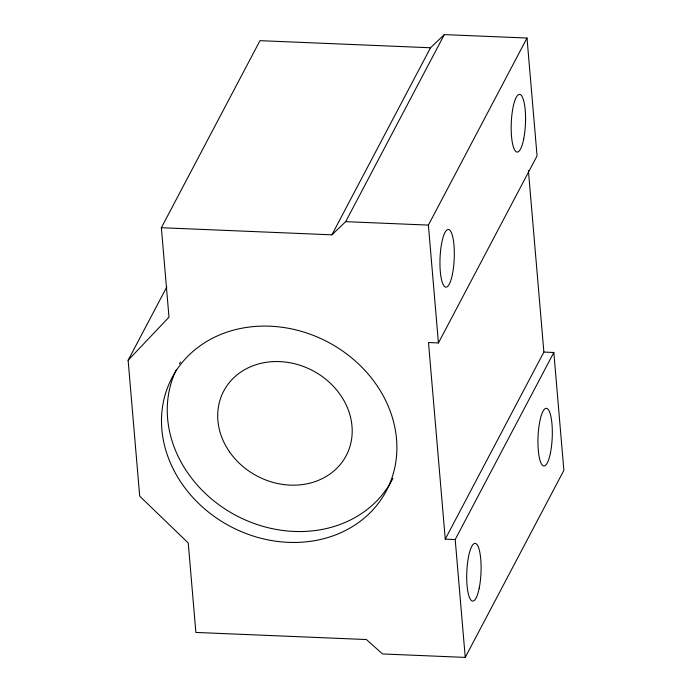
<?xml version="1.0" encoding="UTF-8"?>
<svg xmlns="http://www.w3.org/2000/svg" width="692" height="692" viewBox="0 0 692 692"><rect width="100%" height="100%" fill="white"/><g stroke="black" fill="none" stroke-linecap="round" stroke-linejoin="round"><path stroke-width="1.04" d="M553.825 352.488L563.876 470.344L465.249 657.4L382.555 653.957L366.405 639.538L195.871 632.436L188.25 542.995L139.706 496.155L128.124 360.29L168.986 317.17L161.366 227.72L259.984 40.664L430.519 47.765L444.316 34.6L527.01 38.043L537.061 155.899L438.434 342.955L428.495 342.54L445.259 539.137L455.198 539.544L553.825 352.488L543.877 352.072L445.259 539.137M128.124 360.29L166.867 286.799M161.366 227.72L331.892 234.83L430.519 47.765M331.892 234.83L345.697 221.656L444.316 34.6M438.434 342.955L428.391 225.099L527.01 38.043M345.697 221.656L428.391 225.099M528.403 170.526L543.877 352.072M455.198 539.544L465.249 657.4M392.952 478.267A121.161 104.293 27.8 0 1 242.537 518.706A121.161 104.293 27.8 0 1 173.536 376.111M173.926 375.142A121.161 104.293 27.8 0 1 176.477 369.398M179.444 363.81A121.161 104.293 27.8 0 1 180.525 361.994M173.571 469.678A121.161 104.293 27.8 0 0 376.984 505.099A121.161 104.293 27.8 0 0 287.033 328.034A121.161 104.293 27.8 0 0 173.571 469.678M523.688 138.997A28.848 7.093 -87.6 0 0 519.882 94.432A28.848 7.093 -87.6 0 0 511.509 136.194A28.848 7.093 -87.6 0 0 523.688 138.997M550.451 452.931A28.848 7.093 -87.6 0 0 546.654 408.358A28.848 7.093 -87.6 0 0 538.281 450.129A28.848 7.093 -87.6 0 0 550.451 452.931M479.184 588.226A28.848 7.093 -87.6 0 0 475.482 543.471A28.848 7.093 -87.6 0 0 467.031 585.017A28.848 7.093 -87.6 0 0 479.184 588.226M229.51 451.815A69.235 59.599 27.8 0 0 345.645 456.651A69.235 59.599 27.8 0 0 279.68 361.605A69.235 59.599 27.8 0 0 229.51 451.815M452.456 274.093A28.848 7.093 -87.6 0 0 448.658 229.528A28.848 7.093 -87.6 0 0 440.285 271.299A28.848 7.093 -87.6 0 0 452.456 274.093"/></g></svg>
